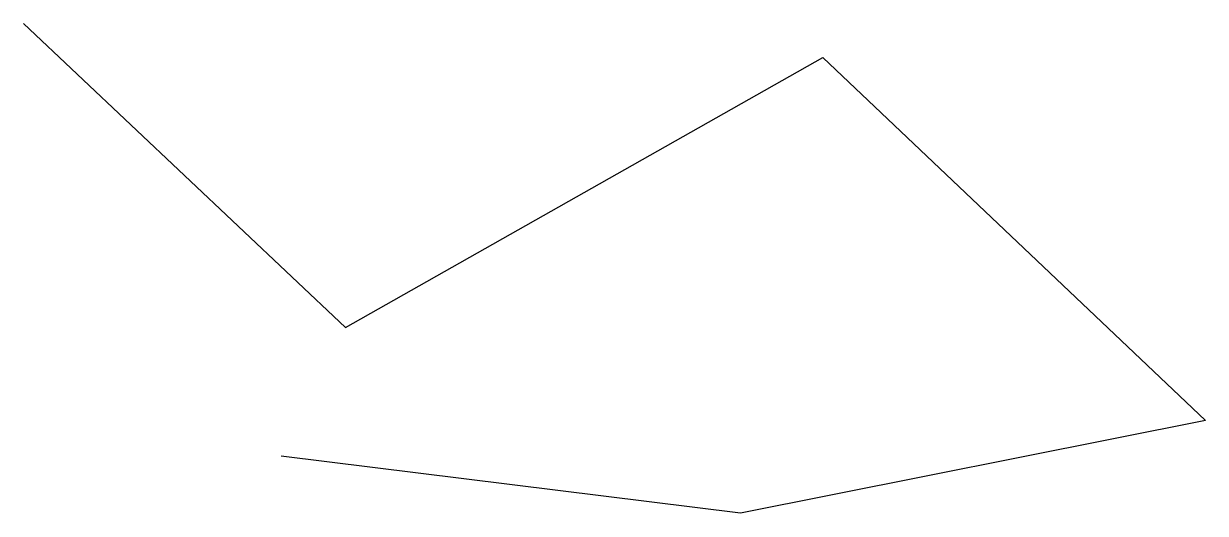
# Model space of a CAD drawing. Header units: millimetres. Extents: x 2096 to 3361, y 748 to 1272.
import ezdxf

# ---------------------------------------------------------------- set-up
doc = ezdxf.new("R2010")
doc.units = ezdxf.units.MM

msp = doc.modelspace()

# ---------------------------------------------------------------- linework, layer by layer
for p, q in [((2096.1, 1271.8), (2440.5, 946.8)), ((2440.5, 946.8), (2951.4, 1235.5)), ((2951.4, 1235.5), (3360.9, 847.4)), ((3360.9, 847.4), (2863.4, 748)), ((2863.4, 748), (2371.6, 809.1))]:
    msp.add_line(p, q)

doc.saveas('drawing.dxf')
